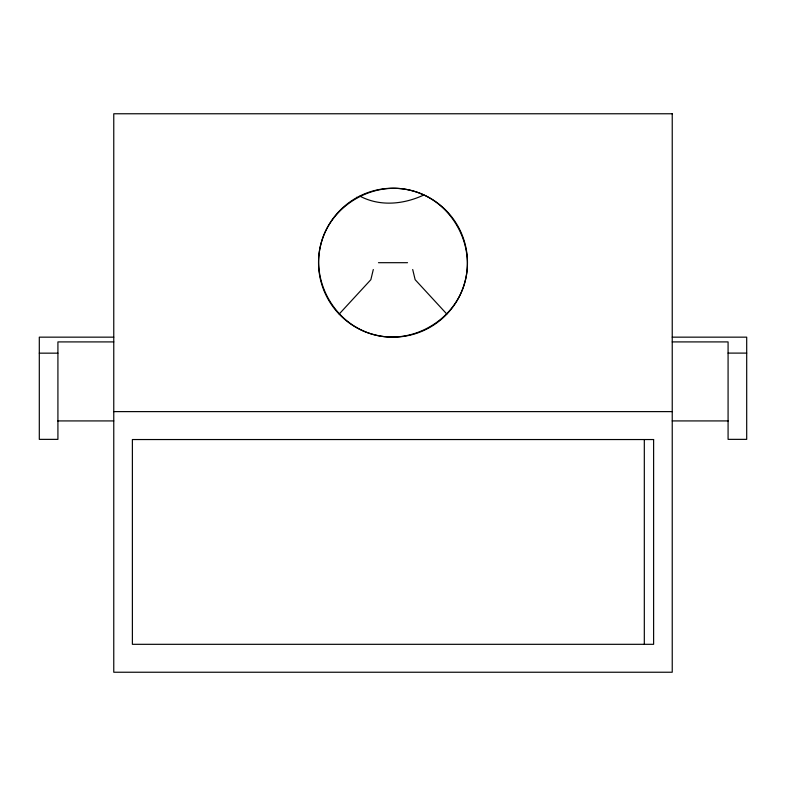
<?xml version="1.0" encoding="UTF-8"?>
<svg xmlns="http://www.w3.org/2000/svg" width="786" height="786" viewBox="0 0 786 786"><rect width="100%" height="100%" fill="white"/><g stroke="black" fill="none" stroke-linecap="round" stroke-linejoin="round"><path stroke-width="1.18" d="M373.301 269.519L370.854 279.688L339.188 314.046M423.625 195.085C403.611 204.389 380.051 206.757 359.959 196.166M378.469 262.691L407.531 262.691M113.764 337.155L39.3 337.155L39.3 439.364L57.918 439.364L57.918 341.91L113.764 341.91M672.236 337.155L746.7 337.155L746.7 439.354L728.082 439.354L728.082 341.91L672.236 341.91M728.082 353.101L746.7 353.101M39.3 353.16L57.918 353.16M113.764 411.618L672.236 411.618M57.791 420.923L113.764 420.923M672.236 420.923L728.209 420.923M356.52 197.296L357.286 197.571M446.812 314.046L415.146 279.688L412.699 269.519M644.314 439.541L644.314 644.314M321.071 243.414C310.519 281.85 335.17 324.539 373.723 334.62C412.159 345.172 454.848 320.521 464.929 281.958C475.481 243.532 450.83 200.833 412.277 190.762C373.841 180.21 331.152 204.861 321.071 243.414M672.236 113.764L113.764 113.764L113.764 672.236L672.236 672.236L672.236 113.764M653.618 439.541L132.382 439.541L132.382 644.314L653.618 644.314L653.618 439.541M355.773 327.173A74.464 74.464 0 0 0 467.464 262.691A74.464 74.464 0 0 0 355.773 198.2A74.464 74.464 0 0 0 355.773 327.173"/></g></svg>
